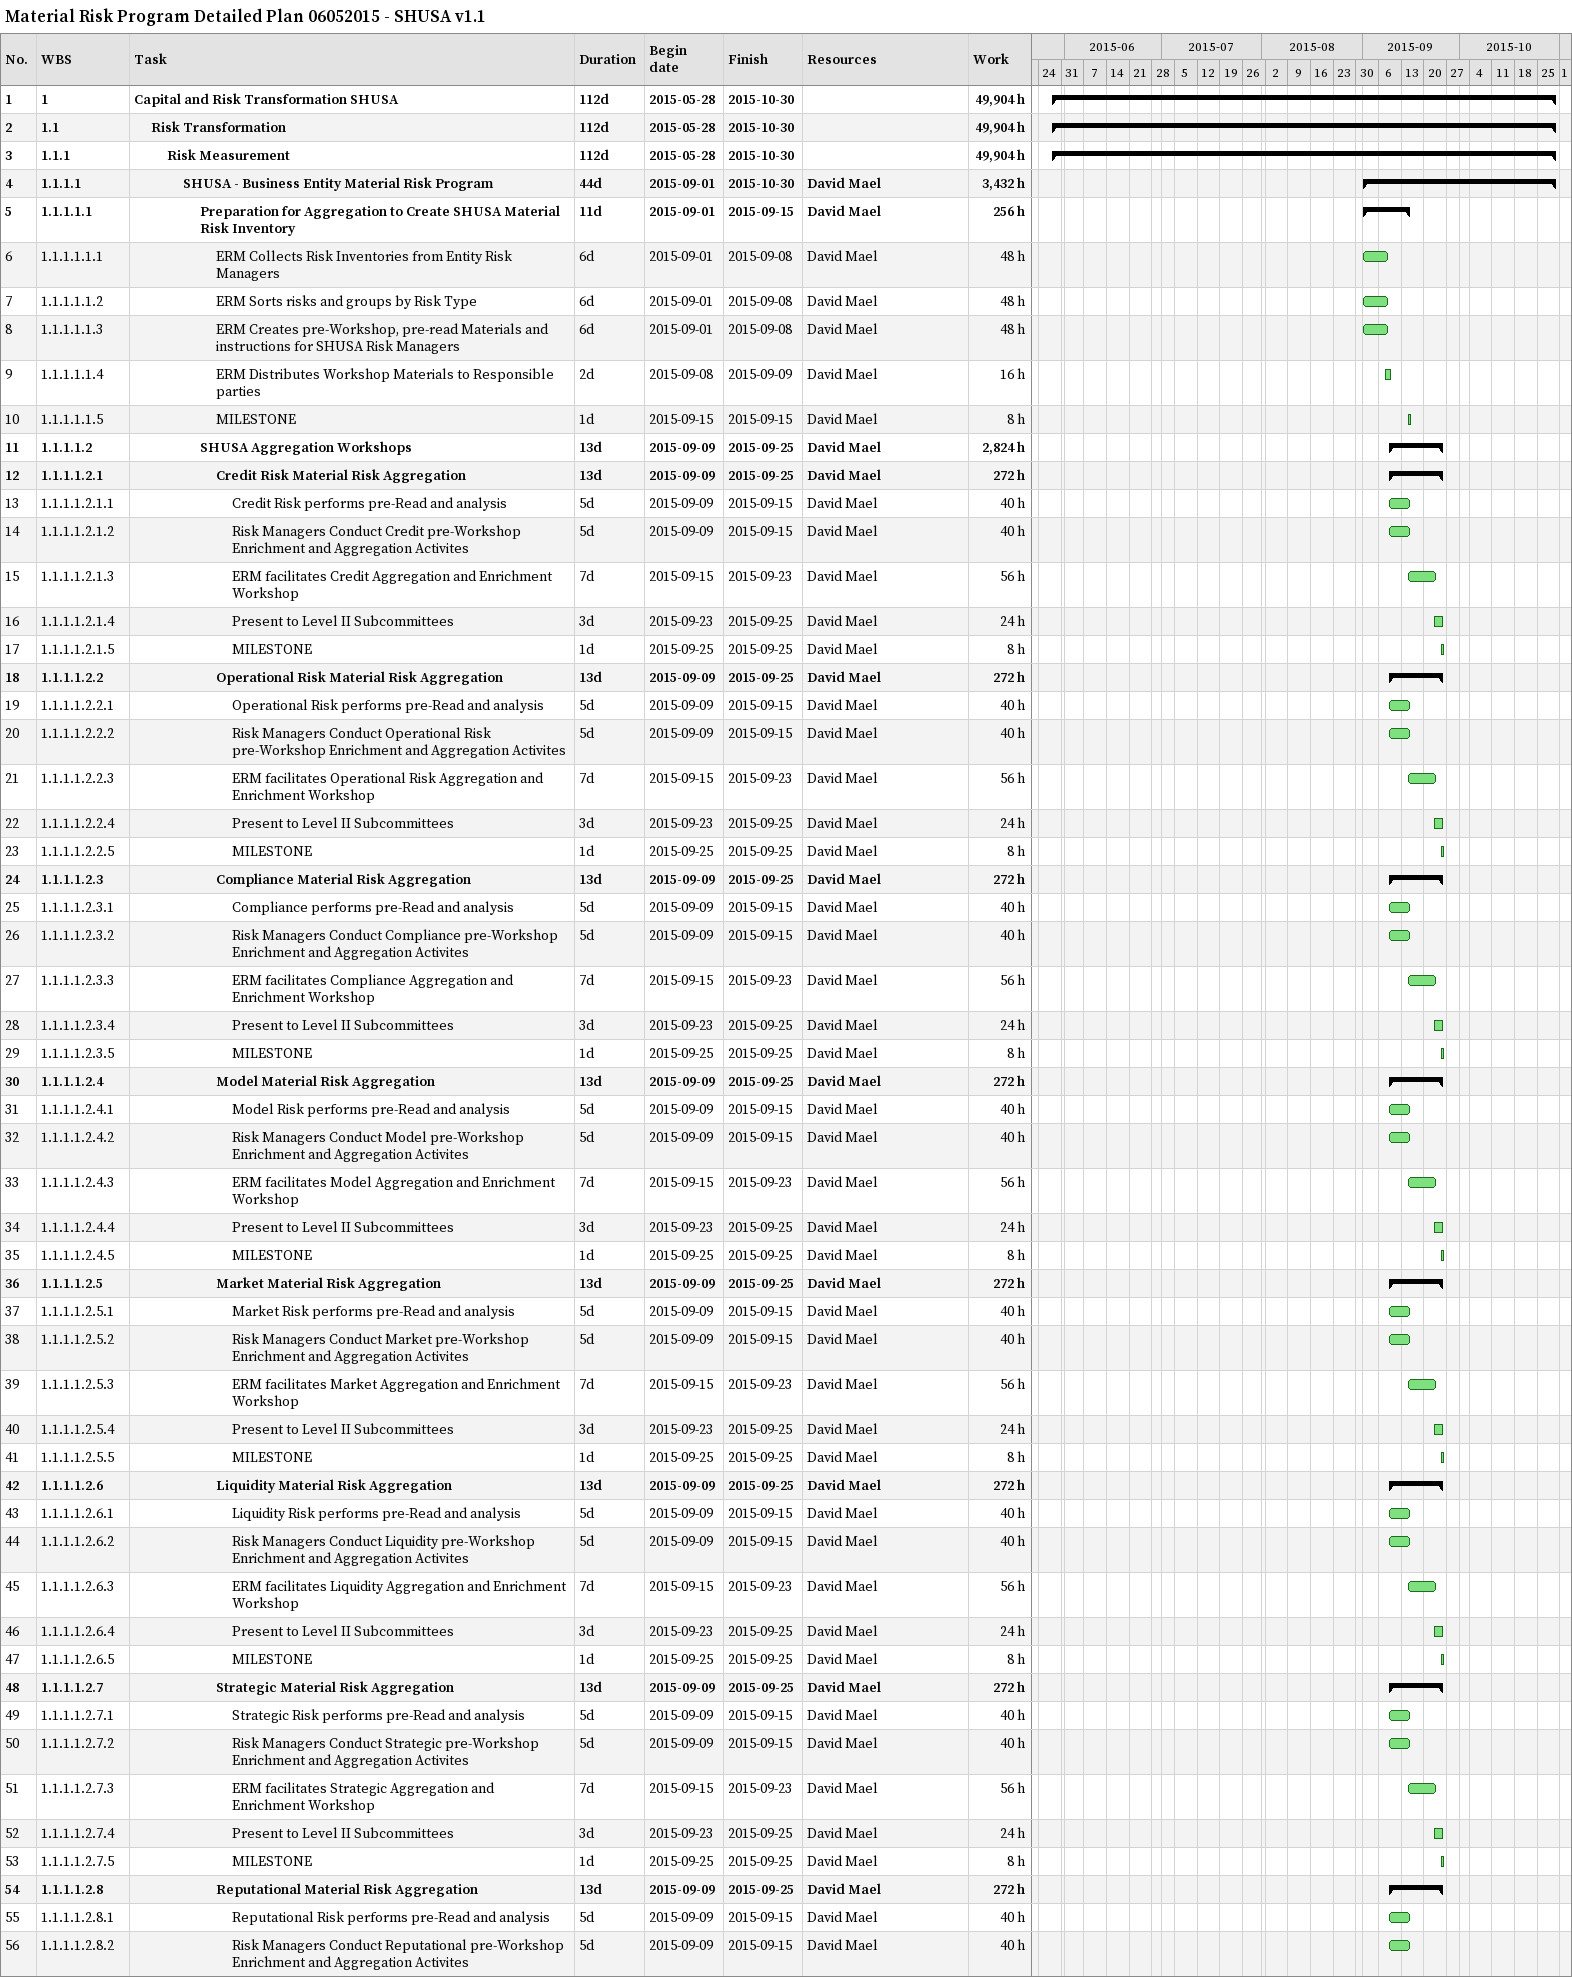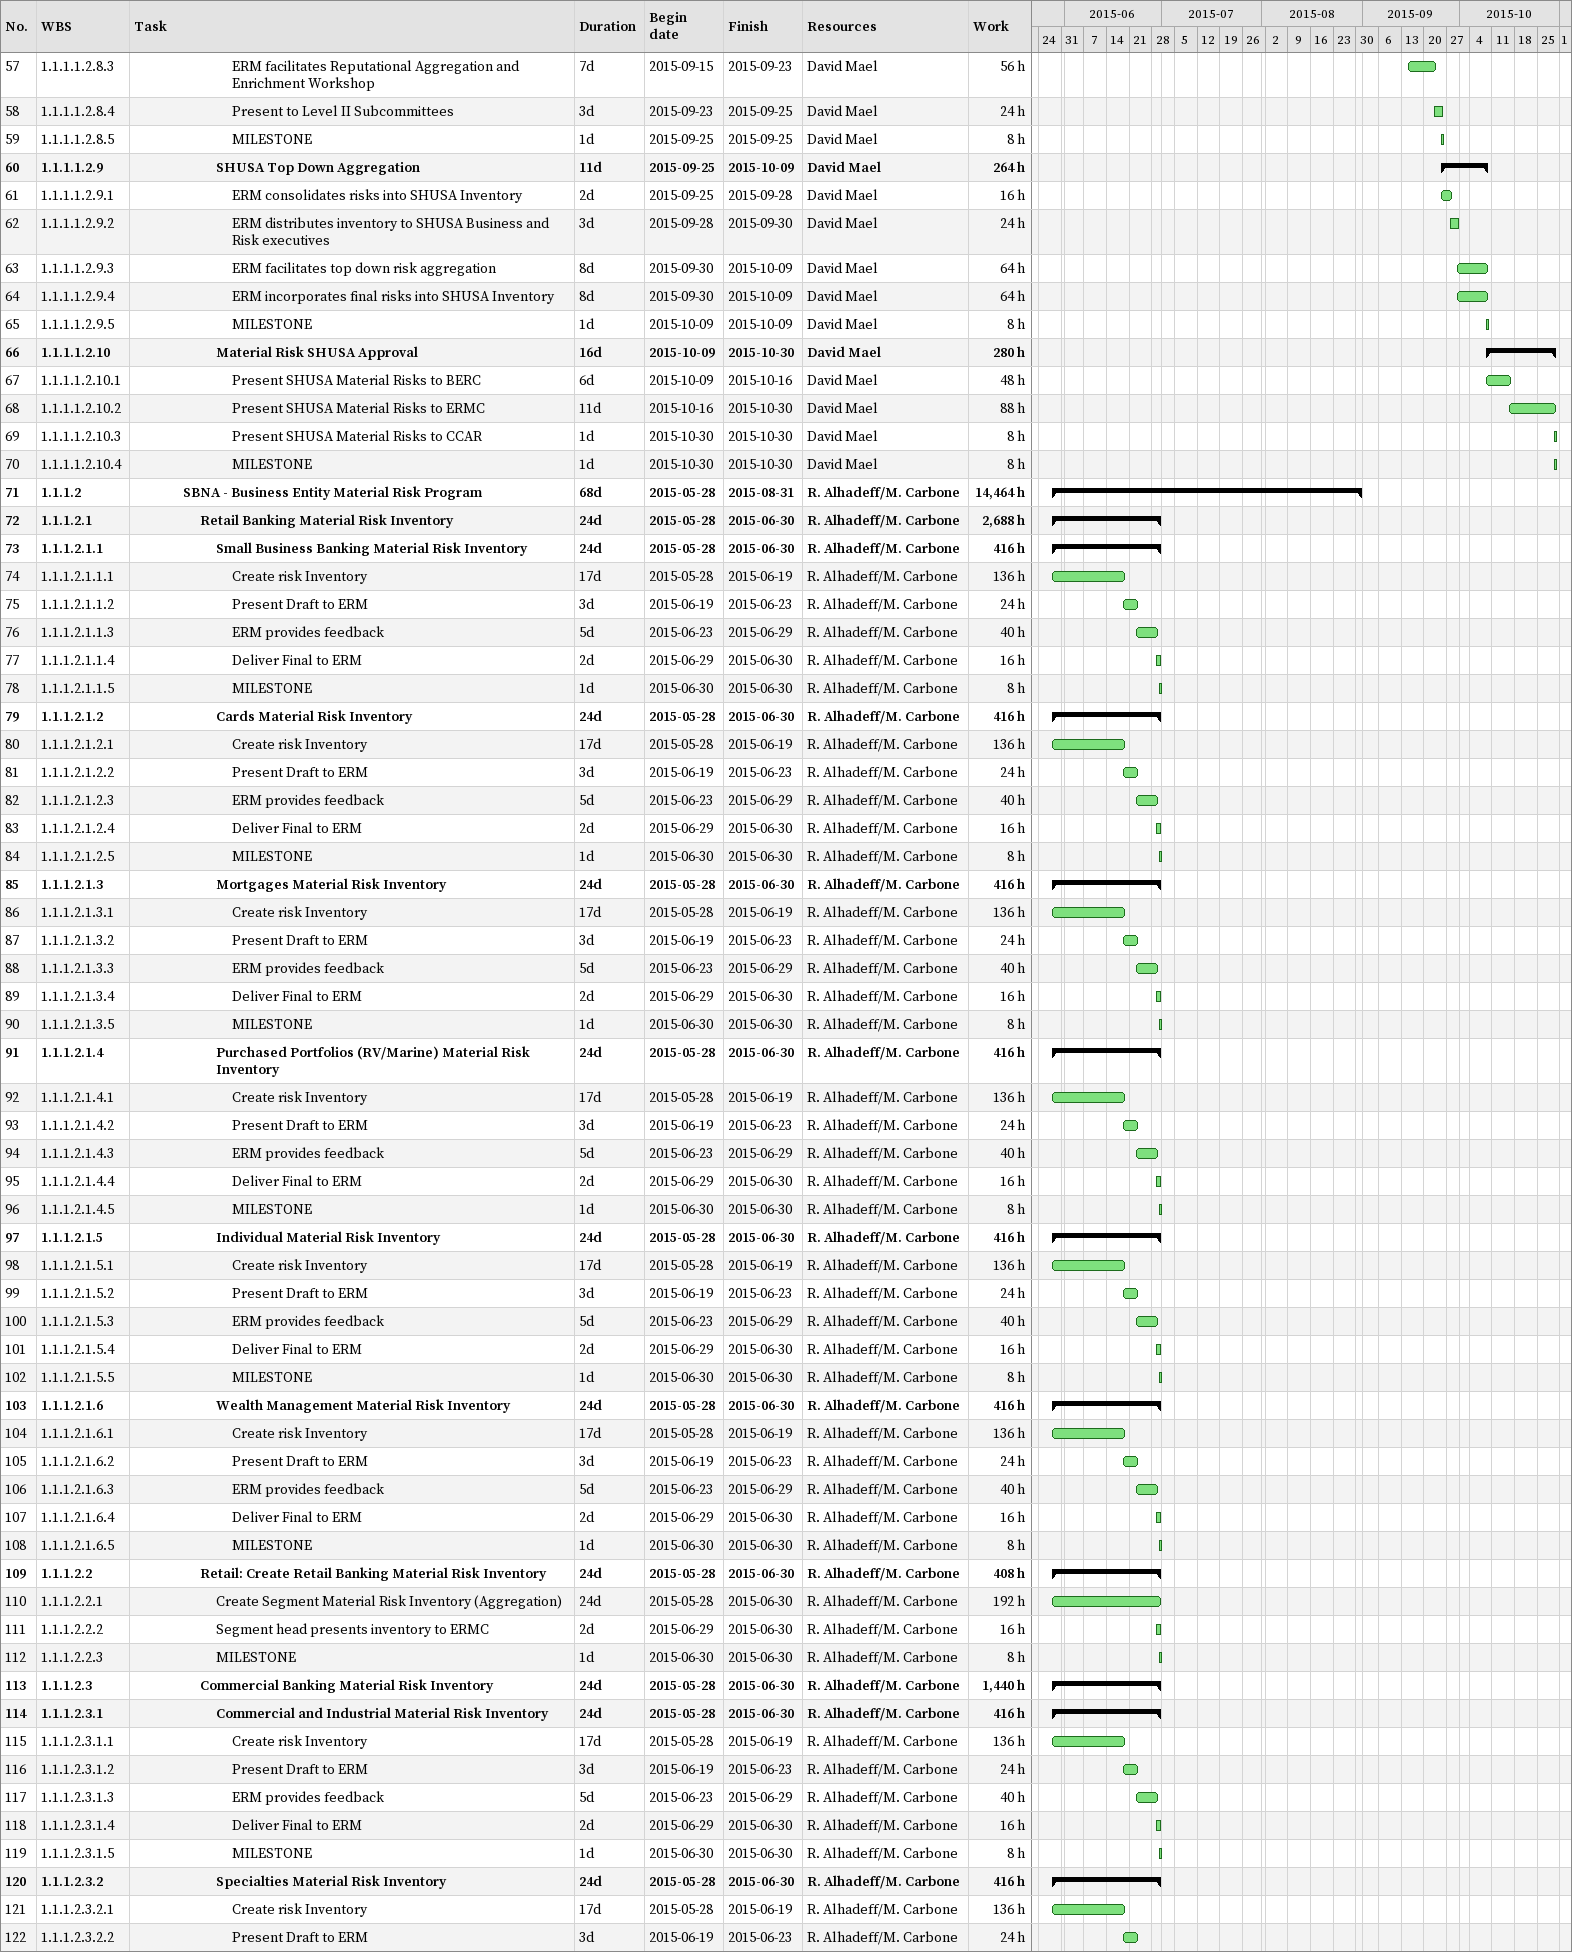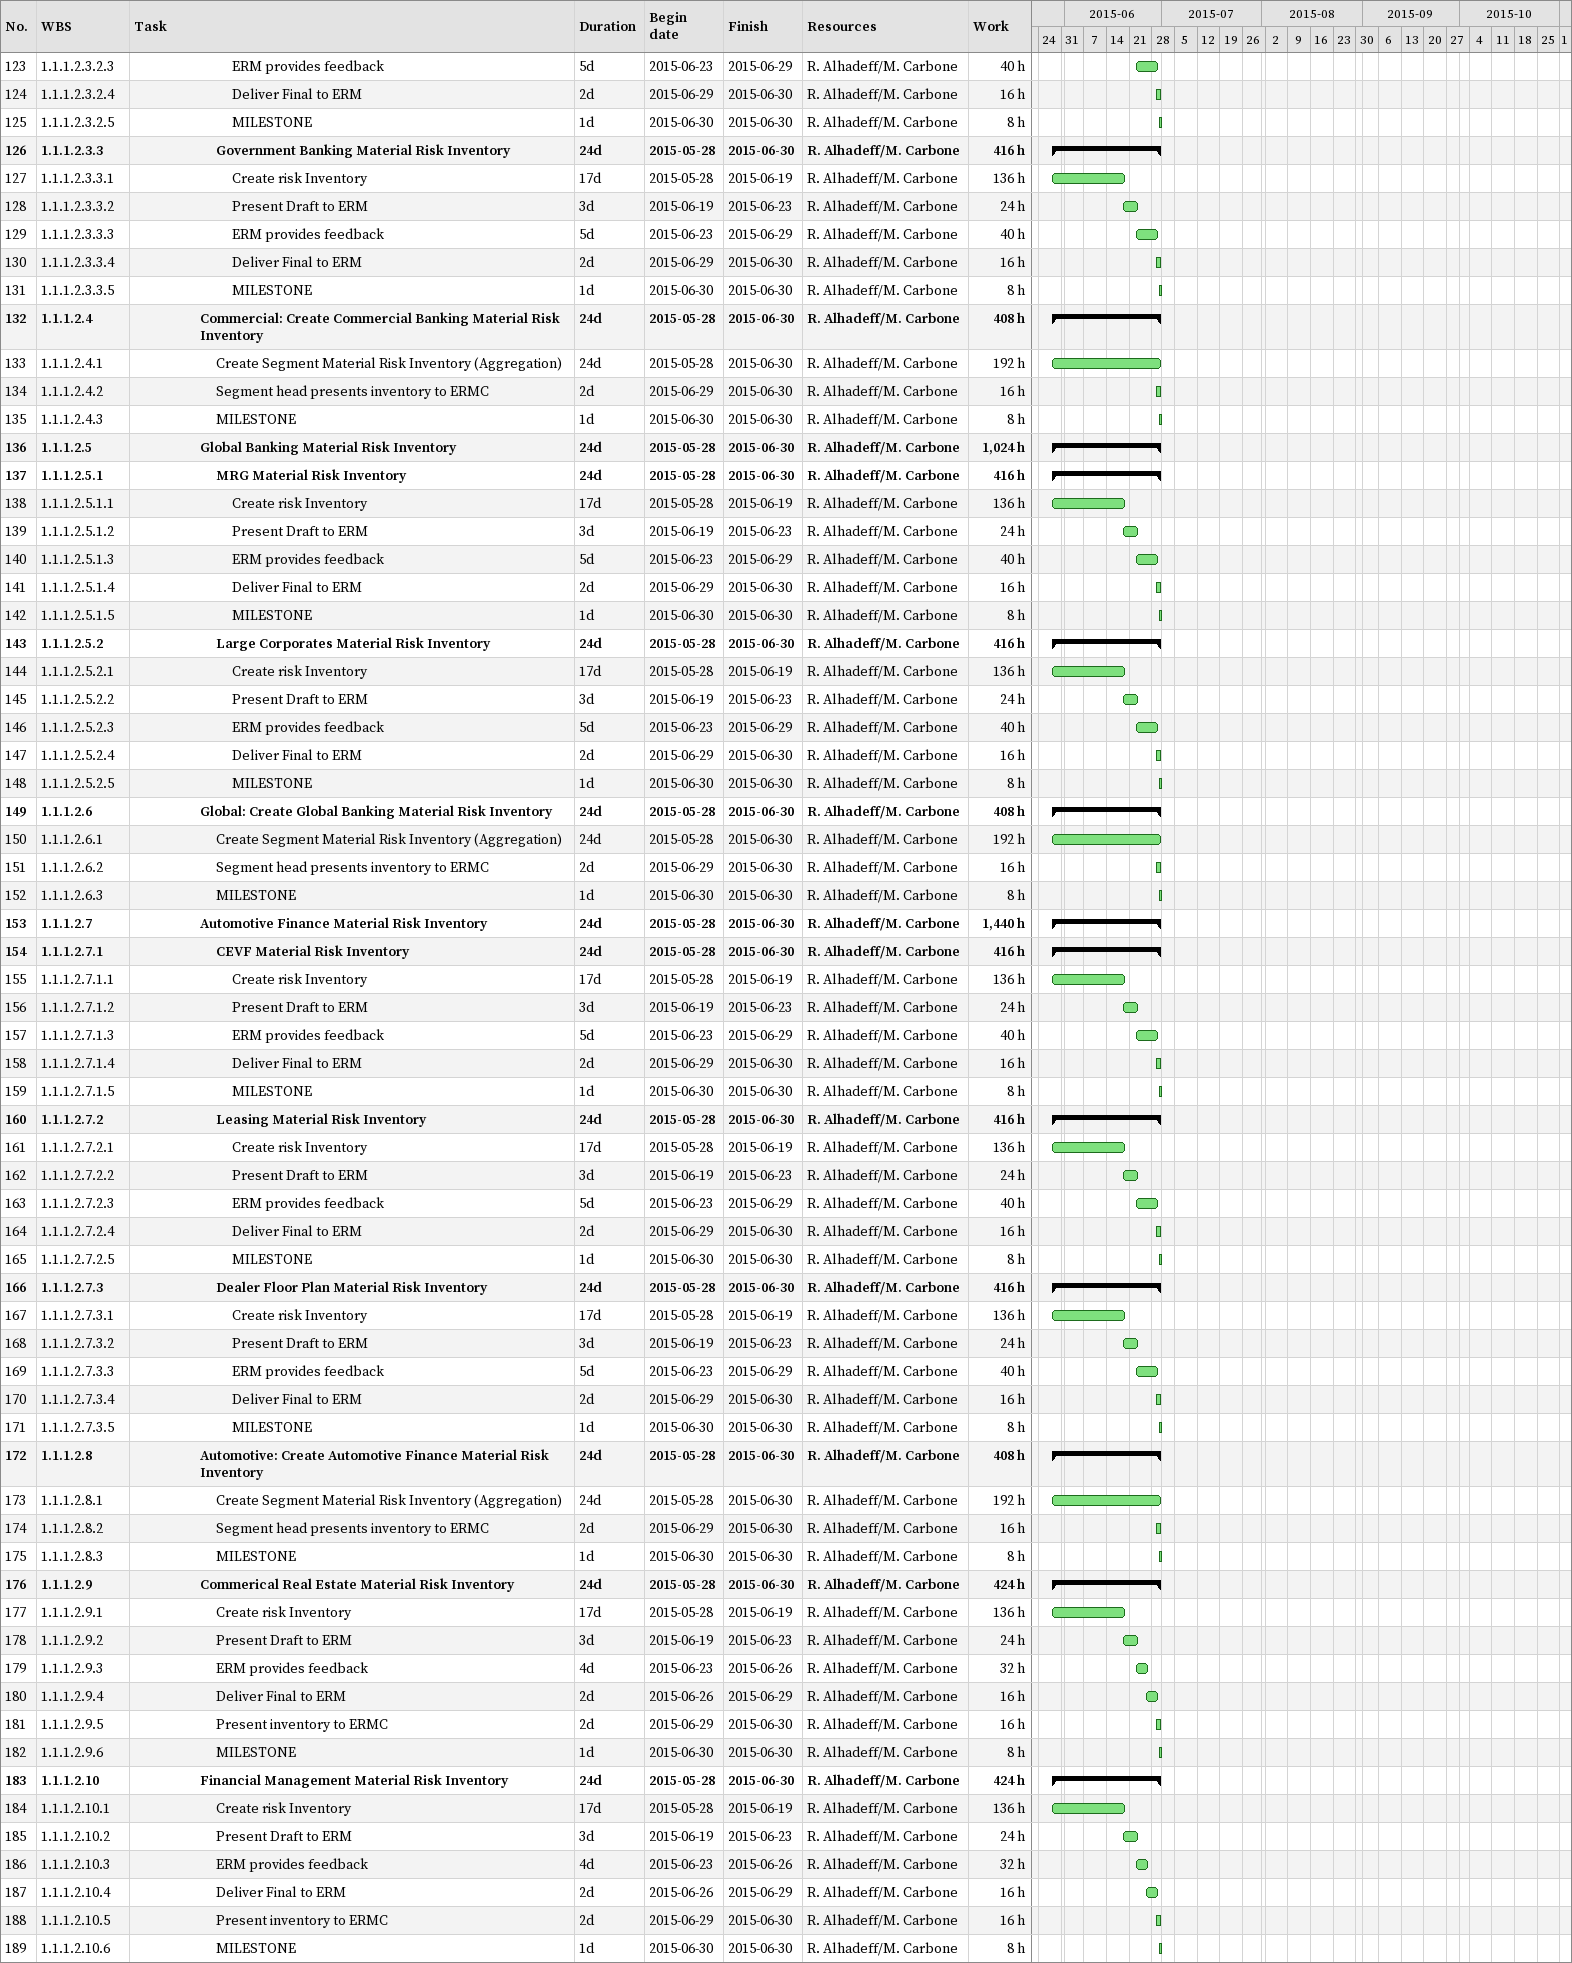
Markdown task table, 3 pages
Material Risk Program Detailed Plan 06052015 - SHUSA v1.1

| ID | WBS | Task | Duration | Start | Finish | Resources | Work (h) |
|---|---|---|---|---|---|---|---|
| 1 | 1 | **Capital and Risk Transformation SHUSA** | 112d | 2015-05-28 | 2015-10-30 |  | 49904 |
| 2 | 1.1 | **Risk Transformation** | 112d | 2015-05-28 | 2015-10-30 |  | 49904 |
| 3 | 1.1.1 | **Risk Measurement** | 112d | 2015-05-28 | 2015-10-30 |  | 49904 |
| 4 | 1.1.1.1 | **SHUSA - Business Entity Material Risk Program** | 44d | 2015-09-01 | 2015-10-30 | David Mael | 3432 |
| 5 | 1.1.1.1.1 | **Preparation for Aggregation to Create SHUSA Material Risk Inventory** | 11d | 2015-09-01 | 2015-09-15 | David Mael | 256 |
| 6 | 1.1.1.1.1.1 | ERM Collects Risk Inventories from Entity Risk Managers | 6d | 2015-09-01 | 2015-09-08 | David Mael | 48 |
| 7 | 1.1.1.1.1.2 | ERM Sorts risks and groups by Risk Type | 6d | 2015-09-01 | 2015-09-08 | David Mael | 48 |
| 8 | 1.1.1.1.1.3 | ERM Creates pre-Workshop, pre-read Materials and instructions for SHUSA Risk Managers | 6d | 2015-09-01 | 2015-09-08 | David Mael | 48 |
| 9 | 1.1.1.1.1.4 | ERM Distributes Workshop Materials to Responsible parties | 2d | 2015-09-08 | 2015-09-09 | David Mael | 16 |
| 10 | 1.1.1.1.1.5 | MILESTONE | 1d | 2015-09-15 | 2015-09-15 | David Mael | 8 |
| 11 | 1.1.1.1.2 | **SHUSA Aggregation Workshops** | 13d | 2015-09-09 | 2015-09-25 | David Mael | 2824 |
| 12 | 1.1.1.1.2.1 | **Credit Risk Material Risk Aggregation** | 13d | 2015-09-09 | 2015-09-25 | David Mael | 272 |
| 13 | 1.1.1.1.2.1.1 | Credit Risk performs pre-Read and analysis | 5d | 2015-09-09 | 2015-09-15 | David Mael | 40 |
| 14 | 1.1.1.1.2.1.2 | Risk Managers Conduct Credit pre-Workshop Enrichment and Aggregation Activites | 5d | 2015-09-09 | 2015-09-15 | David Mael | 40 |
| 15 | 1.1.1.1.2.1.3 | ERM facilitates Credit Aggregation and Enrichment Workshop | 7d | 2015-09-15 | 2015-09-23 | David Mael | 56 |
| 16 | 1.1.1.1.2.1.4 | Present to Level II Subcommittees | 3d | 2015-09-23 | 2015-09-25 | David Mael | 24 |
| 17 | 1.1.1.1.2.1.5 | MILESTONE | 1d | 2015-09-25 | 2015-09-25 | David Mael | 8 |
| 18 | 1.1.1.1.2.2 | **Operational Risk Material Risk Aggregation** | 13d | 2015-09-09 | 2015-09-25 | David Mael | 272 |
| 19 | 1.1.1.1.2.2.1 | Operational Risk performs pre-Read and analysis | 5d | 2015-09-09 | 2015-09-15 | David Mael | 40 |
| 20 | 1.1.1.1.2.2.2 | Risk Managers Conduct Operational Risk pre-Workshop Enrichment and Aggregation Activites | 5d | 2015-09-09 | 2015-09-15 | David Mael | 40 |
| 21 | 1.1.1.1.2.2.3 | ERM facilitates Operational Risk Aggregation and Enrichment Workshop | 7d | 2015-09-15 | 2015-09-23 | David Mael | 56 |
| 22 | 1.1.1.1.2.2.4 | Present to Level II Subcommittees | 3d | 2015-09-23 | 2015-09-25 | David Mael | 24 |
| 23 | 1.1.1.1.2.2.5 | MILESTONE | 1d | 2015-09-25 | 2015-09-25 | David Mael | 8 |
| 24 | 1.1.1.1.2.3 | **Compliance Material Risk Aggregation** | 13d | 2015-09-09 | 2015-09-25 | David Mael | 272 |
| 25 | 1.1.1.1.2.3.1 | Compliance performs pre-Read and analysis | 5d | 2015-09-09 | 2015-09-15 | David Mael | 40 |
| 26 | 1.1.1.1.2.3.2 | Risk Managers Conduct Compliance pre-Workshop Enrichment and Aggregation Activites | 5d | 2015-09-09 | 2015-09-15 | David Mael | 40 |
| 27 | 1.1.1.1.2.3.3 | ERM facilitates Compliance Aggregation and Enrichment Workshop | 7d | 2015-09-15 | 2015-09-23 | David Mael | 56 |
| 28 | 1.1.1.1.2.3.4 | Present to Level II Subcommittees | 3d | 2015-09-23 | 2015-09-25 | David Mael | 24 |
| 29 | 1.1.1.1.2.3.5 | MILESTONE | 1d | 2015-09-25 | 2015-09-25 | David Mael | 8 |
| 30 | 1.1.1.1.2.4 | **Model Material Risk Aggregation** | 13d | 2015-09-09 | 2015-09-25 | David Mael | 272 |
| 31 | 1.1.1.1.2.4.1 | Model Risk performs pre-Read and analysis | 5d | 2015-09-09 | 2015-09-15 | David Mael | 40 |
| 32 | 1.1.1.1.2.4.2 | Risk Managers Conduct Model pre-Workshop Enrichment and Aggregation Activites | 5d | 2015-09-09 | 2015-09-15 | David Mael | 40 |
| 33 | 1.1.1.1.2.4.3 | ERM facilitates Model Aggregation and Enrichment Workshop | 7d | 2015-09-15 | 2015-09-23 | David Mael | 56 |
| 34 | 1.1.1.1.2.4.4 | Present to Level II Subcommittees | 3d | 2015-09-23 | 2015-09-25 | David Mael | 24 |
| 35 | 1.1.1.1.2.4.5 | MILESTONE | 1d | 2015-09-25 | 2015-09-25 | David Mael | 8 |
| 36 | 1.1.1.1.2.5 | **Market Material Risk Aggregation** | 13d | 2015-09-09 | 2015-09-25 | David Mael | 272 |
| 37 | 1.1.1.1.2.5.1 | Market Risk performs pre-Read and analysis | 5d | 2015-09-09 | 2015-09-15 | David Mael | 40 |
| 38 | 1.1.1.1.2.5.2 | Risk Managers Conduct Market pre-Workshop Enrichment and Aggregation Activites | 5d | 2015-09-09 | 2015-09-15 | David Mael | 40 |
| 39 | 1.1.1.1.2.5.3 | ERM facilitates Market Aggregation and Enrichment Workshop | 7d | 2015-09-15 | 2015-09-23 | David Mael | 56 |
| 40 | 1.1.1.1.2.5.4 | Present to Level II Subcommittees | 3d | 2015-09-23 | 2015-09-25 | David Mael | 24 |
| 41 | 1.1.1.1.2.5.5 | MILESTONE | 1d | 2015-09-25 | 2015-09-25 | David Mael | 8 |
| 42 | 1.1.1.1.2.6 | **Liquidity Material Risk Aggregation** | 13d | 2015-09-09 | 2015-09-25 | David Mael | 272 |
| 43 | 1.1.1.1.2.6.1 | Liquidity Risk performs pre-Read and analysis | 5d | 2015-09-09 | 2015-09-15 | David Mael | 40 |
| 44 | 1.1.1.1.2.6.2 | Risk Managers Conduct Liquidity pre-Workshop Enrichment and Aggregation Activites | 5d | 2015-09-09 | 2015-09-15 | David Mael | 40 |
| 45 | 1.1.1.1.2.6.3 | ERM facilitates Liquidity Aggregation and Enrichment Workshop | 7d | 2015-09-15 | 2015-09-23 | David Mael | 56 |
| 46 | 1.1.1.1.2.6.4 | Present to Level II Subcommittees | 3d | 2015-09-23 | 2015-09-25 | David Mael | 24 |
| 47 | 1.1.1.1.2.6.5 | MILESTONE | 1d | 2015-09-25 | 2015-09-25 | David Mael | 8 |
| 48 | 1.1.1.1.2.7 | **Strategic Material Risk Aggregation** | 13d | 2015-09-09 | 2015-09-25 | David Mael | 272 |
| 49 | 1.1.1.1.2.7.1 | Strategic Risk performs pre-Read and analysis | 5d | 2015-09-09 | 2015-09-15 | David Mael | 40 |
| 50 | 1.1.1.1.2.7.2 | Risk Managers Conduct Strategic pre-Workshop Enrichment and Aggregation Activites | 5d | 2015-09-09 | 2015-09-15 | David Mael | 40 |
| 51 | 1.1.1.1.2.7.3 | ERM facilitates Strategic Aggregation and Enrichment Workshop | 7d | 2015-09-15 | 2015-09-23 | David Mael | 56 |
| 52 | 1.1.1.1.2.7.4 | Present to Level II Subcommittees | 3d | 2015-09-23 | 2015-09-25 | David Mael | 24 |
| 53 | 1.1.1.1.2.7.5 | MILESTONE | 1d | 2015-09-25 | 2015-09-25 | David Mael | 8 |
| 54 | 1.1.1.1.2.8 | **Reputational Material Risk Aggregation** | 13d | 2015-09-09 | 2015-09-25 | David Mael | 272 |
| 55 | 1.1.1.1.2.8.1 | Reputational Risk performs pre-Read and analysis | 5d | 2015-09-09 | 2015-09-15 | David Mael | 40 |
| 56 | 1.1.1.1.2.8.2 | Risk Managers Conduct Reputational pre-Workshop Enrichment and Aggregation Activites | 5d | 2015-09-09 | 2015-09-15 | David Mael | 40 |
| 57 | 1.1.1.1.2.8.3 | ERM facilitates Reputational Aggregation and Enrichment Workshop | 7d | 2015-09-15 | 2015-09-23 | David Mael | 56 |
| 58 | 1.1.1.1.2.8.4 | Present to Level II Subcommittees | 3d | 2015-09-23 | 2015-09-25 | David Mael | 24 |
| 59 | 1.1.1.1.2.8.5 | MILESTONE | 1d | 2015-09-25 | 2015-09-25 | David Mael | 8 |
| 60 | 1.1.1.1.2.9 | **SHUSA Top Down Aggregation** | 11d | 2015-09-25 | 2015-10-09 | David Mael | 264 |
| 61 | 1.1.1.1.2.9.1 | ERM consolidates risks into SHUSA Inventory | 2d | 2015-09-25 | 2015-09-28 | David Mael | 16 |
| 62 | 1.1.1.1.2.9.2 | ERM distributes inventory to SHUSA Business and Risk executives | 3d | 2015-09-28 | 2015-09-30 | David Mael | 24 |
| 63 | 1.1.1.1.2.9.3 | ERM facilitates top down risk aggregation | 8d | 2015-09-30 | 2015-10-09 | David Mael | 64 |
| 64 | 1.1.1.1.2.9.4 | ERM incorporates final risks into SHUSA Inventory | 8d | 2015-09-30 | 2015-10-09 | David Mael | 64 |
| 65 | 1.1.1.1.2.9.5 | MILESTONE | 1d | 2015-10-09 | 2015-10-09 | David Mael | 8 |
| 66 | 1.1.1.1.2.10 | **Material Risk SHUSA Approval** | 16d | 2015-10-09 | 2015-10-30 | David Mael | 280 |
| 67 | 1.1.1.1.2.10.1 | Present SHUSA Material Risks to BERC | 6d | 2015-10-09 | 2015-10-16 | David Mael | 48 |
| 68 | 1.1.1.1.2.10.2 | Present SHUSA Material Risks to ERMC | 11d | 2015-10-16 | 2015-10-30 | David Mael | 88 |
| 69 | 1.1.1.1.2.10.3 | Present SHUSA Material Risks to CCAR | 1d | 2015-10-30 | 2015-10-30 | David Mael | 8 |
| 70 | 1.1.1.1.2.10.4 | MILESTONE | 1d | 2015-10-30 | 2015-10-30 | David Mael | 8 |
| 71 | 1.1.1.2 | **SBNA - Business Entity Material Risk Program** | 68d | 2015-05-28 | 2015-08-31 | R. Alhadeff/M. Carbone | 14464 |
| 72 | 1.1.1.2.1 | **Retail Banking Material Risk Inventory** | 24d | 2015-05-28 | 2015-06-30 | R. Alhadeff/M. Carbone | 2688 |
| 73 | 1.1.1.2.1.1 | **Small Business Banking Material Risk Inventory** | 24d | 2015-05-28 | 2015-06-30 | R. Alhadeff/M. Carbone | 416 |
| 74 | 1.1.1.2.1.1.1 | Create risk Inventory | 17d | 2015-05-28 | 2015-06-19 | R. Alhadeff/M. Carbone | 136 |
| 75 | 1.1.1.2.1.1.2 | Present Draft to ERM | 3d | 2015-06-19 | 2015-06-23 | R. Alhadeff/M. Carbone | 24 |
| 76 | 1.1.1.2.1.1.3 | ERM provides feedback | 5d | 2015-06-23 | 2015-06-29 | R. Alhadeff/M. Carbone | 40 |
| 77 | 1.1.1.2.1.1.4 | Deliver Final to ERM | 2d | 2015-06-29 | 2015-06-30 | R. Alhadeff/M. Carbone | 16 |
| 78 | 1.1.1.2.1.1.5 | MILESTONE | 1d | 2015-06-30 | 2015-06-30 | R. Alhadeff/M. Carbone | 8 |
| 79 | 1.1.1.2.1.2 | **Cards Material Risk Inventory** | 24d | 2015-05-28 | 2015-06-30 | R. Alhadeff/M. Carbone | 416 |
| 80 | 1.1.1.2.1.2.1 | Create risk Inventory | 17d | 2015-05-28 | 2015-06-19 | R. Alhadeff/M. Carbone | 136 |
| 81 | 1.1.1.2.1.2.2 | Present Draft to ERM | 3d | 2015-06-19 | 2015-06-23 | R. Alhadeff/M. Carbone | 24 |
| 82 | 1.1.1.2.1.2.3 | ERM provides feedback | 5d | 2015-06-23 | 2015-06-29 | R. Alhadeff/M. Carbone | 40 |
| 83 | 1.1.1.2.1.2.4 | Deliver Final to ERM | 2d | 2015-06-29 | 2015-06-30 | R. Alhadeff/M. Carbone | 16 |
| 84 | 1.1.1.2.1.2.5 | MILESTONE | 1d | 2015-06-30 | 2015-06-30 | R. Alhadeff/M. Carbone | 8 |
| 85 | 1.1.1.2.1.3 | **Mortgages Material Risk Inventory** | 24d | 2015-05-28 | 2015-06-30 | R. Alhadeff/M. Carbone | 416 |
| 86 | 1.1.1.2.1.3.1 | Create risk Inventory | 17d | 2015-05-28 | 2015-06-19 | R. Alhadeff/M. Carbone | 136 |
| 87 | 1.1.1.2.1.3.2 | Present Draft to ERM | 3d | 2015-06-19 | 2015-06-23 | R. Alhadeff/M. Carbone | 24 |
| 88 | 1.1.1.2.1.3.3 | ERM provides feedback | 5d | 2015-06-23 | 2015-06-29 | R. Alhadeff/M. Carbone | 40 |
| 89 | 1.1.1.2.1.3.4 | Deliver Final to ERM | 2d | 2015-06-29 | 2015-06-30 | R. Alhadeff/M. Carbone | 16 |
| 90 | 1.1.1.2.1.3.5 | MILESTONE | 1d | 2015-06-30 | 2015-06-30 | R. Alhadeff/M. Carbone | 8 |
| 91 | 1.1.1.2.1.4 | **Purchased Portfolios (RV/Marine) Material Risk Inventory** | 24d | 2015-05-28 | 2015-06-30 | R. Alhadeff/M. Carbone | 416 |
| 92 | 1.1.1.2.1.4.1 | Create risk Inventory | 17d | 2015-05-28 | 2015-06-19 | R. Alhadeff/M. Carbone | 136 |
| 93 | 1.1.1.2.1.4.2 | Present Draft to ERM | 3d | 2015-06-19 | 2015-06-23 | R. Alhadeff/M. Carbone | 24 |
| 94 | 1.1.1.2.1.4.3 | ERM provides feedback | 5d | 2015-06-23 | 2015-06-29 | R. Alhadeff/M. Carbone | 40 |
| 95 | 1.1.1.2.1.4.4 | Deliver Final to ERM | 2d | 2015-06-29 | 2015-06-30 | R. Alhadeff/M. Carbone | 16 |
| 96 | 1.1.1.2.1.4.5 | MILESTONE | 1d | 2015-06-30 | 2015-06-30 | R. Alhadeff/M. Carbone | 8 |
| 97 | 1.1.1.2.1.5 | **Individual Material Risk Inventory** | 24d | 2015-05-28 | 2015-06-30 | R. Alhadeff/M. Carbone | 416 |
| 98 | 1.1.1.2.1.5.1 | Create risk Inventory | 17d | 2015-05-28 | 2015-06-19 | R. Alhadeff/M. Carbone | 136 |
| 99 | 1.1.1.2.1.5.2 | Present Draft to ERM | 3d | 2015-06-19 | 2015-06-23 | R. Alhadeff/M. Carbone | 24 |
| 100 | 1.1.1.2.1.5.3 | ERM provides feedback | 5d | 2015-06-23 | 2015-06-29 | R. Alhadeff/M. Carbone | 40 |
| 101 | 1.1.1.2.1.5.4 | Deliver Final to ERM | 2d | 2015-06-29 | 2015-06-30 | R. Alhadeff/M. Carbone | 16 |
| 102 | 1.1.1.2.1.5.5 | MILESTONE | 1d | 2015-06-30 | 2015-06-30 | R. Alhadeff/M. Carbone | 8 |
| 103 | 1.1.1.2.1.6 | **Wealth Management Material Risk Inventory** | 24d | 2015-05-28 | 2015-06-30 | R. Alhadeff/M. Carbone | 416 |
| 104 | 1.1.1.2.1.6.1 | Create risk Inventory | 17d | 2015-05-28 | 2015-06-19 | R. Alhadeff/M. Carbone | 136 |
| 105 | 1.1.1.2.1.6.2 | Present Draft to ERM | 3d | 2015-06-19 | 2015-06-23 | R. Alhadeff/M. Carbone | 24 |
| 106 | 1.1.1.2.1.6.3 | ERM provides feedback | 5d | 2015-06-23 | 2015-06-29 | R. Alhadeff/M. Carbone | 40 |
| 107 | 1.1.1.2.1.6.4 | Deliver Final to ERM | 2d | 2015-06-29 | 2015-06-30 | R. Alhadeff/M. Carbone | 16 |
| 108 | 1.1.1.2.1.6.5 | MILESTONE | 1d | 2015-06-30 | 2015-06-30 | R. Alhadeff/M. Carbone | 8 |
| 109 | 1.1.1.2.2 | **Retail: Create Retail Banking Material Risk Inventory** | 24d | 2015-05-28 | 2015-06-30 | R. Alhadeff/M. Carbone | 408 |
| 110 | 1.1.1.2.2.1 | Create Segment Material Risk Inventory (Aggregation) | 24d | 2015-05-28 | 2015-06-30 | R. Alhadeff/M. Carbone | 192 |
| 111 | 1.1.1.2.2.2 | Segment head presents inventory to ERMC | 2d | 2015-06-29 | 2015-06-30 | R. Alhadeff/M. Carbone | 16 |
| 112 | 1.1.1.2.2.3 | MILESTONE | 1d | 2015-06-30 | 2015-06-30 | R. Alhadeff/M. Carbone | 8 |
| 113 | 1.1.1.2.3 | **Commercial Banking Material Risk Inventory** | 24d | 2015-05-28 | 2015-06-30 | R. Alhadeff/M. Carbone | 1440 |
| 114 | 1.1.1.2.3.1 | **Commercial and Industrial Material Risk Inventory** | 24d | 2015-05-28 | 2015-06-30 | R. Alhadeff/M. Carbone | 416 |
| 115 | 1.1.1.2.3.1.1 | Create risk Inventory | 17d | 2015-05-28 | 2015-06-19 | R. Alhadeff/M. Carbone | 136 |
| 116 | 1.1.1.2.3.1.2 | Present Draft to ERM | 3d | 2015-06-19 | 2015-06-23 | R. Alhadeff/M. Carbone | 24 |
| 117 | 1.1.1.2.3.1.3 | ERM provides feedback | 5d | 2015-06-23 | 2015-06-29 | R. Alhadeff/M. Carbone | 40 |
| 118 | 1.1.1.2.3.1.4 | Deliver Final to ERM | 2d | 2015-06-29 | 2015-06-30 | R. Alhadeff/M. Carbone | 16 |
| 119 | 1.1.1.2.3.1.5 | MILESTONE | 1d | 2015-06-30 | 2015-06-30 | R. Alhadeff/M. Carbone | 8 |
| 120 | 1.1.1.2.3.2 | **Specialties Material Risk Inventory** | 24d | 2015-05-28 | 2015-06-30 | R. Alhadeff/M. Carbone | 416 |
| 121 | 1.1.1.2.3.2.1 | Create risk Inventory | 17d | 2015-05-28 | 2015-06-19 | R. Alhadeff/M. Carbone | 136 |
| 122 | 1.1.1.2.3.2.2 | Present Draft to ERM | 3d | 2015-06-19 | 2015-06-23 | R. Alhadeff/M. Carbone | 24 |
| 123 | 1.1.1.2.3.2.3 | ERM provides feedback | 5d | 2015-06-23 | 2015-06-29 | R. Alhadeff/M. Carbone | 40 |
| 124 | 1.1.1.2.3.2.4 | Deliver Final to ERM | 2d | 2015-06-29 | 2015-06-30 | R. Alhadeff/M. Carbone | 16 |
| 125 | 1.1.1.2.3.2.5 | MILESTONE | 1d | 2015-06-30 | 2015-06-30 | R. Alhadeff/M. Carbone | 8 |
| 126 | 1.1.1.2.3.3 | **Government Banking Material Risk Inventory** | 24d | 2015-05-28 | 2015-06-30 | R. Alhadeff/M. Carbone | 416 |
| 127 | 1.1.1.2.3.3.1 | Create risk Inventory | 17d | 2015-05-28 | 2015-06-19 | R. Alhadeff/M. Carbone | 136 |
| 128 | 1.1.1.2.3.3.2 | Present Draft to ERM | 3d | 2015-06-19 | 2015-06-23 | R. Alhadeff/M. Carbone | 24 |
| 129 | 1.1.1.2.3.3.3 | ERM provides feedback | 5d | 2015-06-23 | 2015-06-29 | R. Alhadeff/M. Carbone | 40 |
| 130 | 1.1.1.2.3.3.4 | Deliver Final to ERM | 2d | 2015-06-29 | 2015-06-30 | R. Alhadeff/M. Carbone | 16 |
| 131 | 1.1.1.2.3.3.5 | MILESTONE | 1d | 2015-06-30 | 2015-06-30 | R. Alhadeff/M. Carbone | 8 |
| 132 | 1.1.1.2.4 | **Commercial: Create Commercial Banking Material Risk Inventory** | 24d | 2015-05-28 | 2015-06-30 | R. Alhadeff/M. Carbone | 408 |
| 133 | 1.1.1.2.4.1 | Create Segment Material Risk Inventory (Aggregation) | 24d | 2015-05-28 | 2015-06-30 | R. Alhadeff/M. Carbone | 192 |
| 134 | 1.1.1.2.4.2 | Segment head presents inventory to ERMC | 2d | 2015-06-29 | 2015-06-30 | R. Alhadeff/M. Carbone | 16 |
| 135 | 1.1.1.2.4.3 | MILESTONE | 1d | 2015-06-30 | 2015-06-30 | R. Alhadeff/M. Carbone | 8 |
| 136 | 1.1.1.2.5 | **Global Banking Material Risk Inventory** | 24d | 2015-05-28 | 2015-06-30 | R. Alhadeff/M. Carbone | 1024 |
| 137 | 1.1.1.2.5.1 | **MRG Material Risk Inventory** | 24d | 2015-05-28 | 2015-06-30 | R. Alhadeff/M. Carbone | 416 |
| 138 | 1.1.1.2.5.1.1 | Create risk Inventory | 17d | 2015-05-28 | 2015-06-19 | R. Alhadeff/M. Carbone | 136 |
| 139 | 1.1.1.2.5.1.2 | Present Draft to ERM | 3d | 2015-06-19 | 2015-06-23 | R. Alhadeff/M. Carbone | 24 |
| 140 | 1.1.1.2.5.1.3 | ERM provides feedback | 5d | 2015-06-23 | 2015-06-29 | R. Alhadeff/M. Carbone | 40 |
| 141 | 1.1.1.2.5.1.4 | Deliver Final to ERM | 2d | 2015-06-29 | 2015-06-30 | R. Alhadeff/M. Carbone | 16 |
| 142 | 1.1.1.2.5.1.5 | MILESTONE | 1d | 2015-06-30 | 2015-06-30 | R. Alhadeff/M. Carbone | 8 |
| 143 | 1.1.1.2.5.2 | **Large Corporates Material Risk Inventory** | 24d | 2015-05-28 | 2015-06-30 | R. Alhadeff/M. Carbone | 416 |
| 144 | 1.1.1.2.5.2.1 | Create risk Inventory | 17d | 2015-05-28 | 2015-06-19 | R. Alhadeff/M. Carbone | 136 |
| 145 | 1.1.1.2.5.2.2 | Present Draft to ERM | 3d | 2015-06-19 | 2015-06-23 | R. Alhadeff/M. Carbone | 24 |
| 146 | 1.1.1.2.5.2.3 | ERM provides feedback | 5d | 2015-06-23 | 2015-06-29 | R. Alhadeff/M. Carbone | 40 |
| 147 | 1.1.1.2.5.2.4 | Deliver Final to ERM | 2d | 2015-06-29 | 2015-06-30 | R. Alhadeff/M. Carbone | 16 |
| 148 | 1.1.1.2.5.2.5 | MILESTONE | 1d | 2015-06-30 | 2015-06-30 | R. Alhadeff/M. Carbone | 8 |
| 149 | 1.1.1.2.6 | **Global: Create Global Banking Material Risk Inventory** | 24d | 2015-05-28 | 2015-06-30 | R. Alhadeff/M. Carbone | 408 |
| 150 | 1.1.1.2.6.1 | Create Segment Material Risk Inventory (Aggregation) | 24d | 2015-05-28 | 2015-06-30 | R. Alhadeff/M. Carbone | 192 |
| 151 | 1.1.1.2.6.2 | Segment head presents inventory to ERMC | 2d | 2015-06-29 | 2015-06-30 | R. Alhadeff/M. Carbone | 16 |
| 152 | 1.1.1.2.6.3 | MILESTONE | 1d | 2015-06-30 | 2015-06-30 | R. Alhadeff/M. Carbone | 8 |
| 153 | 1.1.1.2.7 | **Automotive Finance Material Risk Inventory** | 24d | 2015-05-28 | 2015-06-30 | R. Alhadeff/M. Carbone | 1440 |
| 154 | 1.1.1.2.7.1 | **CEVF Material Risk Inventory** | 24d | 2015-05-28 | 2015-06-30 | R. Alhadeff/M. Carbone | 416 |
| 155 | 1.1.1.2.7.1.1 | Create risk Inventory | 17d | 2015-05-28 | 2015-06-19 | R. Alhadeff/M. Carbone | 136 |
| 156 | 1.1.1.2.7.1.2 | Present Draft to ERM | 3d | 2015-06-19 | 2015-06-23 | R. Alhadeff/M. Carbone | 24 |
| 157 | 1.1.1.2.7.1.3 | ERM provides feedback | 5d | 2015-06-23 | 2015-06-29 | R. Alhadeff/M. Carbone | 40 |
| 158 | 1.1.1.2.7.1.4 | Deliver Final to ERM | 2d | 2015-06-29 | 2015-06-30 | R. Alhadeff/M. Carbone | 16 |
| 159 | 1.1.1.2.7.1.5 | MILESTONE | 1d | 2015-06-30 | 2015-06-30 | R. Alhadeff/M. Carbone | 8 |
| 160 | 1.1.1.2.7.2 | **Leasing Material Risk Inventory** | 24d | 2015-05-28 | 2015-06-30 | R. Alhadeff/M. Carbone | 416 |
| 161 | 1.1.1.2.7.2.1 | Create risk Inventory | 17d | 2015-05-28 | 2015-06-19 | R. Alhadeff/M. Carbone | 136 |
| 162 | 1.1.1.2.7.2.2 | Present Draft to ERM | 3d | 2015-06-19 | 2015-06-23 | R. Alhadeff/M. Carbone | 24 |
| 163 | 1.1.1.2.7.2.3 | ERM provides feedback | 5d | 2015-06-23 | 2015-06-29 | R. Alhadeff/M. Carbone | 40 |
| 164 | 1.1.1.2.7.2.4 | Deliver Final to ERM | 2d | 2015-06-29 | 2015-06-30 | R. Alhadeff/M. Carbone | 16 |
| 165 | 1.1.1.2.7.2.5 | MILESTONE | 1d | 2015-06-30 | 2015-06-30 | R. Alhadeff/M. Carbone | 8 |
| 166 | 1.1.1.2.7.3 | **Dealer Floor Plan Material Risk Inventory** | 24d | 2015-05-28 | 2015-06-30 | R. Alhadeff/M. Carbone | 416 |
| 167 | 1.1.1.2.7.3.1 | Create risk Inventory | 17d | 2015-05-28 | 2015-06-19 | R. Alhadeff/M. Carbone | 136 |
| 168 | 1.1.1.2.7.3.2 | Present Draft to ERM | 3d | 2015-06-19 | 2015-06-23 | R. Alhadeff/M. Carbone | 24 |
| 169 | 1.1.1.2.7.3.3 | ERM provides feedback | 5d | 2015-06-23 | 2015-06-29 | R. Alhadeff/M. Carbone | 40 |
| 170 | 1.1.1.2.7.3.4 | Deliver Final to ERM | 2d | 2015-06-29 | 2015-06-30 | R. Alhadeff/M. Carbone | 16 |
| 171 | 1.1.1.2.7.3.5 | MILESTONE | 1d | 2015-06-30 | 2015-06-30 | R. Alhadeff/M. Carbone | 8 |
| 172 | 1.1.1.2.8 | **Automotive: Create Automotive Finance Material Risk Inventory** | 24d | 2015-05-28 | 2015-06-30 | R. Alhadeff/M. Carbone | 408 |
| 173 | 1.1.1.2.8.1 | Create Segment Material Risk Inventory (Aggregation) | 24d | 2015-05-28 | 2015-06-30 | R. Alhadeff/M. Carbone | 192 |
| 174 | 1.1.1.2.8.2 | Segment head presents inventory to ERMC | 2d | 2015-06-29 | 2015-06-30 | R. Alhadeff/M. Carbone | 16 |
| 175 | 1.1.1.2.8.3 | MILESTONE | 1d | 2015-06-30 | 2015-06-30 | R. Alhadeff/M. Carbone | 8 |
| 176 | 1.1.1.2.9 | **Commerical Real Estate Material Risk Inventory** | 24d | 2015-05-28 | 2015-06-30 | R. Alhadeff/M. Carbone | 424 |
| 177 | 1.1.1.2.9.1 | Create risk Inventory | 17d | 2015-05-28 | 2015-06-19 | R. Alhadeff/M. Carbone | 136 |
| 178 | 1.1.1.2.9.2 | Present Draft to ERM | 3d | 2015-06-19 | 2015-06-23 | R. Alhadeff/M. Carbone | 24 |
| 179 | 1.1.1.2.9.3 | ERM provides feedback | 4d | 2015-06-23 | 2015-06-26 | R. Alhadeff/M. Carbone | 32 |
| 180 | 1.1.1.2.9.4 | Deliver Final to ERM | 2d | 2015-06-26 | 2015-06-29 | R. Alhadeff/M. Carbone | 16 |
| 181 | 1.1.1.2.9.5 | Present inventory to ERMC | 2d | 2015-06-29 | 2015-06-30 | R. Alhadeff/M. Carbone | 16 |
| 182 | 1.1.1.2.9.6 | MILESTONE | 1d | 2015-06-30 | 2015-06-30 | R. Alhadeff/M. Carbone | 8 |
| 183 | 1.1.1.2.10 | **Financial Management Material Risk Inventory** | 24d | 2015-05-28 | 2015-06-30 | R. Alhadeff/M. Carbone | 424 |
| 184 | 1.1.1.2.10.1 | Create risk Inventory | 17d | 2015-05-28 | 2015-06-19 | R. Alhadeff/M. Carbone | 136 |
| 185 | 1.1.1.2.10.2 | Present Draft to ERM | 3d | 2015-06-19 | 2015-06-23 | R. Alhadeff/M. Carbone | 24 |
| 186 | 1.1.1.2.10.3 | ERM provides feedback | 4d | 2015-06-23 | 2015-06-26 | R. Alhadeff/M. Carbone | 32 |
| 187 | 1.1.1.2.10.4 | Deliver Final to ERM | 2d | 2015-06-26 | 2015-06-29 | R. Alhadeff/M. Carbone | 16 |
| 188 | 1.1.1.2.10.5 | Present inventory to ERMC | 2d | 2015-06-29 | 2015-06-30 | R. Alhadeff/M. Carbone | 16 |
| 189 | 1.1.1.2.10.6 | MILESTONE | 1d | 2015-06-30 | 2015-06-30 | R. Alhadeff/M. Carbone | 8 |
